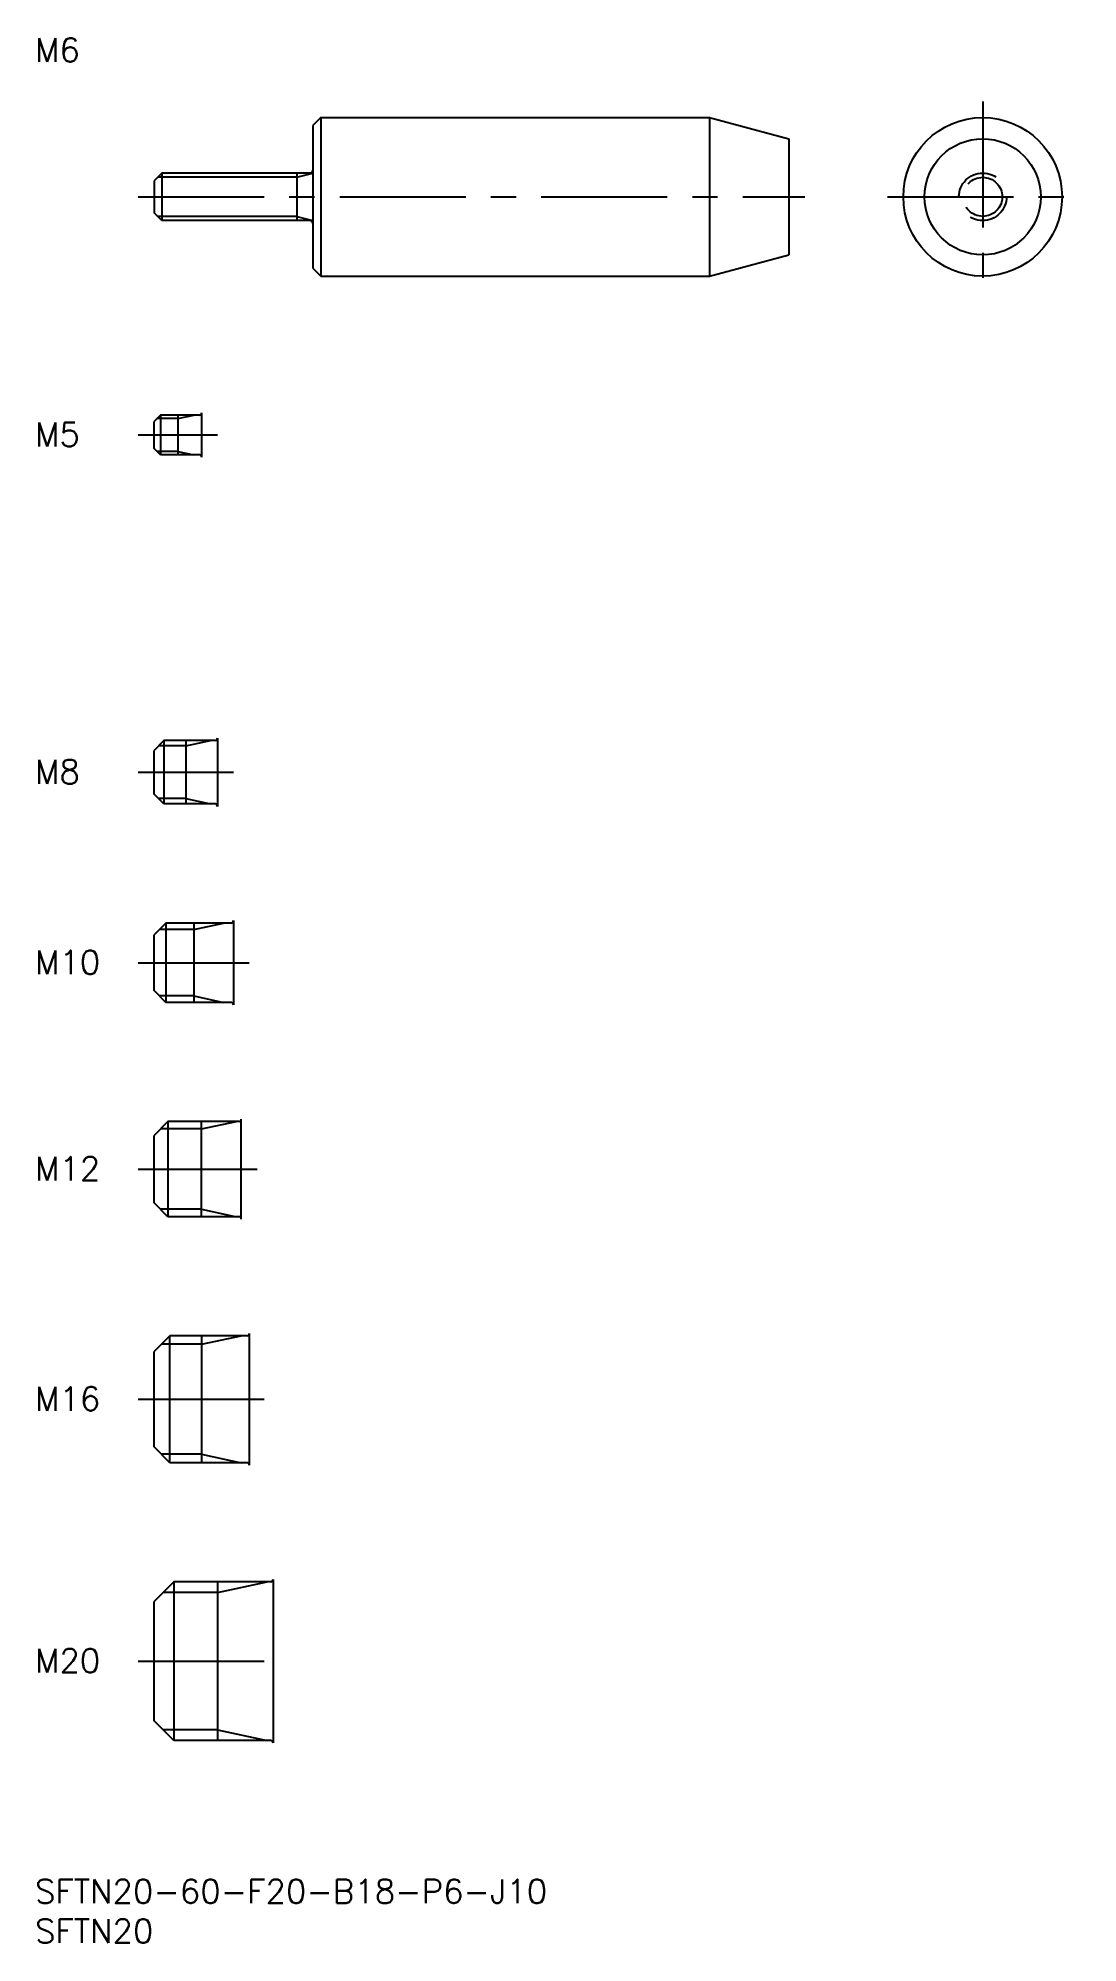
# Model space of a CAD drawing. Extents: x 0 to 131, y -8 to 232.
import ezdxf

# ---------------------------------------------------------------- set-up
doc = ezdxf.new("R2010")
doc.units = 0
doc.header["$LTSCALE"] = 0.5
doc.linetypes.add('CENTER', pattern=[50.8, 31.75, -6.35, 6.35, -6.35])
doc.linetypes.add('DASHED', pattern=[19.05, 12.7, -6.35])
for name, color, linetype in [('MSM_CENTER', 1, 'CENTER'), ('MSM_CONTINUOUS', 7, 'CONTINUOUS'), ('MSM_DASHED', 4, 'DASHED'), ('MSM_NARROW', 5, 'CONTINUOUS'), ('MSM_PART_NUMBER', 7, 'CONTINUOUS')]:
    doc.layers.add(name, color=color, linetype=linetype)
doc.styles.get("Standard").update_dxf_attribs({"font": 'txt.shx', "height": 1, "bigfont": 'bigfont.shx'})

# ---------------------------------------------------------------- blocks, each defined once
blk = doc.blocks.new('*U16')
at = {"layer": 'MSM_PART_NUMBER'}
blk.add_text('SFTN20-60-F20-B18-P6-J10', height=3, dxfattribs=at).set_placement((0, -3))
blk = doc.blocks.new('*U17')
at = {"layer": 'MSM_PART_NUMBER'}
blk.add_text('SFTN20', height=3, dxfattribs=at).set_placement((0, -8))
blk = doc.blocks.new('*U18')
at = {"layer": 'MSM_PART_NUMBER'}
blk.add_text('M20', height=3, dxfattribs=at).set_placement((0, 26.06))
blk = doc.blocks.new('*U19')
at = {"layer": 'MSM_PART_NUMBER'}
blk.add_text('M16', height=3, dxfattribs=at).set_placement((0, 59.06))
blk = doc.blocks.new('*U20')
at = {"layer": 'MSM_PART_NUMBER'}
blk.add_text('M12', height=3, dxfattribs=at).set_placement((0, 88.06))
blk = doc.blocks.new('*U21')
at = {"layer": 'MSM_PART_NUMBER'}
blk.add_text('M10', height=3, dxfattribs=at).set_placement((0, 114.06))
blk = doc.blocks.new('*U22')
at = {"layer": 'MSM_PART_NUMBER'}
blk.add_text('M8', height=3, dxfattribs=at).set_placement((0, 138.06))
blk = doc.blocks.new('*U23')
at = {"layer": 'MSM_PART_NUMBER'}
blk.add_text('M6', height=3, dxfattribs=at).set_placement((0, 229))
blk = doc.blocks.new('*U24')
at = {"layer": 'MSM_PART_NUMBER'}
blk.add_text('M5', height=3, dxfattribs=at).set_placement((0, 180.56))

msp = doc.modelspace()

# ---------------------------------------------------------------- linework, layer by layer
at = {"layer": 'MSM_CENTER'}
for p, q in [((119.44, 224), (119.44, 200)), ((13, 212), (97, 212)), ((107.44, 212), (131.44, 212)), ((13, 182), (23, 182)), ((13, 139.5), (25, 139.5)), ((13, 115.5), (27, 115.5)), ((13, 89.5), (28, 89.5)), ((13, 60.5), (29, 60.5)), ((13, 27.5), (32, 27.5))]:
    msp.add_line(p, q, dxfattribs=at)
at = {"layer": 'MSM_CONTINUOUS'}
for p, q in [((36, 222), (35, 221)), ((35, 221), (35, 203)), ((36, 222), (85, 222)), ((36, 222), (36, 202)), ((85, 222), (95, 219.32)), ((85, 222), (85, 202)), ((95, 219.32), (95, 204.68)), ((16, 215), (15, 214)), ((15, 214), (15, 210)), ((34.7, 215), (16, 215)), ((16, 215), (16, 209)), ((33, 215), (33, 209)), ((16, 209), (15, 210)), ((34.7, 209), (16, 209)), ((85, 202), (95, 204.68)), ((35, 203), (36, 202)), ((36, 202), (85, 202)), ((21, 184.8), (21, 179.2)), ((15.8, 184.5), (15, 183.7)), ((15, 180.3), (15, 183.7)), ((20.7, 184.5), (15.8, 184.5)), ((15.8, 184.5), (15.8, 179.5)), ((18, 184.5), (18, 179.5)), ((15.8, 179.5), (15, 180.3)), ((20.7, 179.5), (15.8, 179.5)), ((16.25, 143.5), (15, 142.25)), ((15, 136.75), (15, 142.25)), ((22.7, 143.5), (16.25, 143.5)), ((16.25, 143.5), (16.25, 135.5)), ((19, 143.5), (19, 135.5)), ((23, 143.8), (23, 135.2)), ((16.25, 135.5), (15, 136.75)), ((22.7, 135.5), (16.25, 135.5)), ((16.5, 120.5), (15, 119)), ((24.7, 120.5), (16.5, 120.5)), ((16.5, 120.5), (16.5, 110.5)), ((20, 120.5), (20, 110.5)), ((25, 120.8), (25, 110.2)), ((15, 112), (15, 119)), ((16.5, 110.5), (15, 112)), ((24.7, 110.5), (16.5, 110.5)), ((16.75, 95.5), (15, 93.75)), ((15, 85.25), (15, 93.75)), ((25.7, 95.5), (16.75, 95.5)), ((16.75, 95.5), (16.75, 83.5)), ((21, 83.5), (21, 95.5)), ((26, 83.2), (26, 95.8)), ((16.75, 83.5), (15, 85.25)), ((25.7, 83.5), (16.75, 83.5)), ((17, 68.5), (15, 66.5)), ((26.7, 68.5), (17, 68.5)), ((17, 52.5), (17, 68.5)), ((21, 68.5), (21, 52.5)), ((27, 68.8), (27, 52.2)), ((15, 54.5), (15, 66.5)), ((17, 52.5), (15, 54.5)), ((26.7, 52.5), (17, 52.5)), ((17.5, 37.5), (15, 35)), ((29.7, 37.5), (17.5, 37.5)), ((17.5, 37.5), (17.5, 17.5)), ((23, 37.5), (23, 17.5)), ((30, 37.8), (30, 17.2)), ((15, 20), (15, 35)), ((17.5, 17.5), (15, 20)), ((29.7, 17.5), (17.5, 17.5))]:
    msp.add_line(p, q, dxfattribs=at)
for radius in [10, 7.32]:
    msp.add_circle((119.44, 212), radius, dxfattribs=at)
for centre, start, end in [((34.7, 215.3), 270, 0), ((34.7, 208.7), 0, 90), ((20.7, 184.8), 270, 0), ((20.7, 179.2), 0, 90), ((22.7, 143.8), 270, 0), ((22.7, 135.2), 0, 90), ((24.7, 120.8), 270, 0), ((24.7, 110.2), 0, 90), ((25.7, 95.8), 270, 0), ((25.7, 83.2), 0, 90), ((26.7, 68.8), 270, 0), ((26.7, 52.2), 0, 90), ((29.7, 37.8), 270, 0), ((29.7, 17.2), 0, 90)]:
    msp.add_arc(centre, 0.3, start, end, dxfattribs=at)
at = {"layer": 'MSM_DASHED'}
for radius in [3, 2.46]:
    msp.add_circle((119.44, 212), radius, dxfattribs=at)
at = {"layer": 'MSM_NARROW'}
for p, q in [((33, 214.46), (15.46, 214.46)), ((33, 214.46), (35, 215)), ((33, 209.54), (15.46, 209.54)), ((33, 209.54), (35, 209)), ((18, 184.07), (15.37, 184.07)), ((18, 184.07), (20, 184.5)), ((18, 179.93), (15.37, 179.93)), ((18, 179.93), (20, 179.5)), ((19, 142.82), (15.57, 142.82)), ((19, 142.82), (22.12, 143.5)), ((19, 136.18), (15.57, 136.18)), ((19, 136.18), (22.12, 135.5)), ((20, 119.69), (23.75, 120.5)), ((20, 119.69), (15.69, 119.69)), ((20, 111.31), (15.69, 111.31)), ((20, 111.31), (23.75, 110.5)), ((21, 94.55), (15.8, 94.55)), ((21, 94.55), (25.38, 95.5)), ((21, 84.45), (15.8, 84.45)), ((21, 84.45), (25.38, 83.5)), ((21, 67.42), (15.92, 67.42)), ((21, 67.42), (26, 68.5)), ((21, 53.58), (15.92, 53.58)), ((21, 53.58), (26, 52.5)), ((23, 36.15), (16.15, 36.15)), ((23, 36.15), (29.25, 37.5)), ((23, 18.85), (16.15, 18.85)), ((23, 18.85), (29.25, 17.5))]:
    msp.add_line(p, q, dxfattribs=at)

# ---------------------------------------------------------------- block references
at = {"layer": 'MSM_CONTINUOUS'}
for name in ['*U23', '*U24', '*U22', '*U21', '*U20', '*U19', '*U18', '*U16', '*U17']:
    msp.add_blockref(name, (0, 0), dxfattribs=at)

doc.saveas('drawing.dxf')
